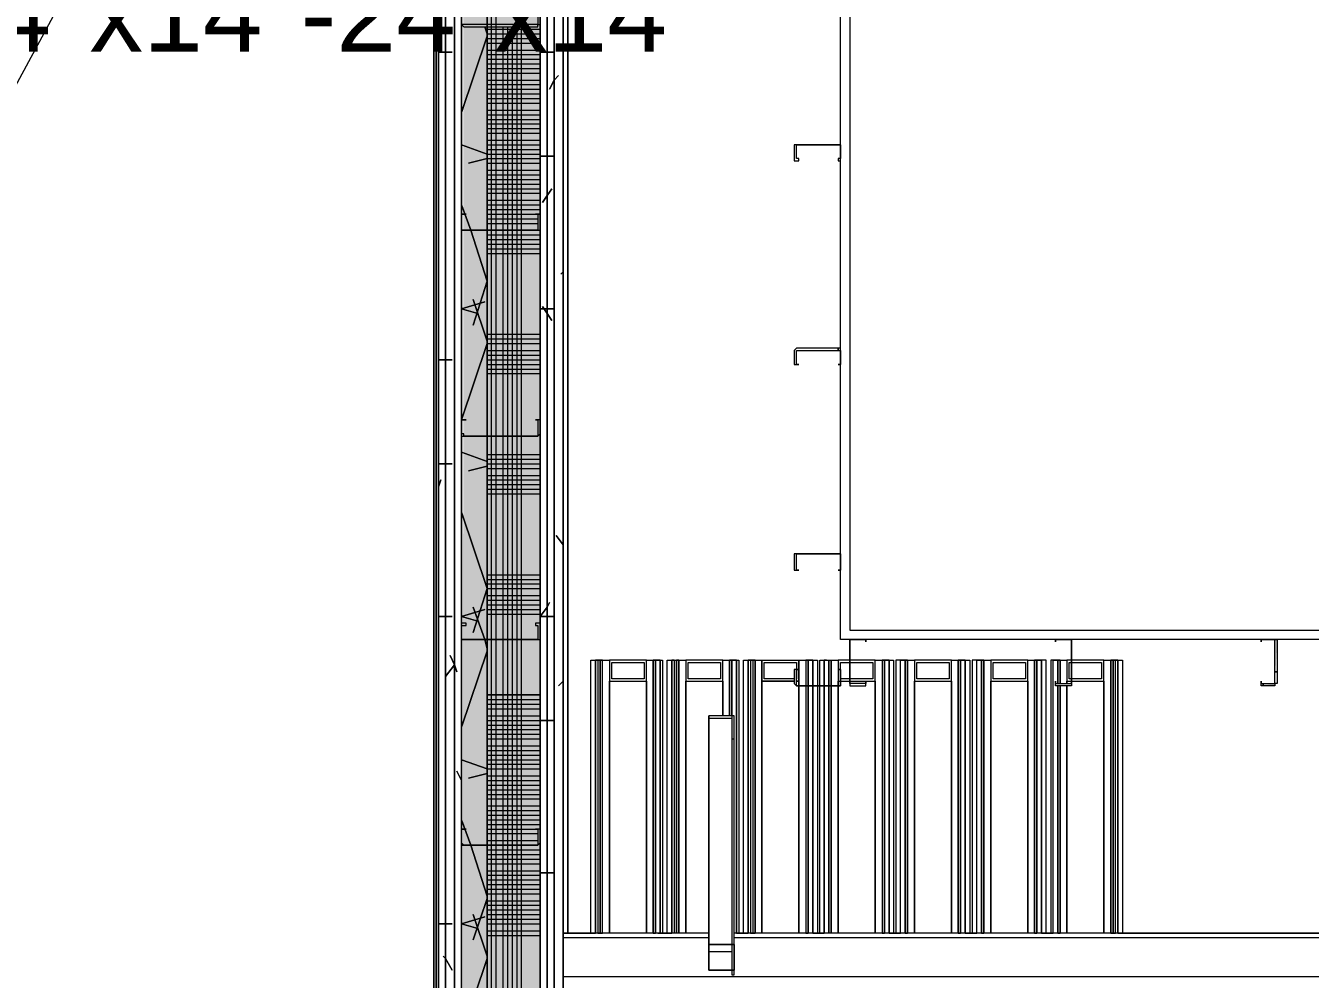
# Model space of a CAD drawing. Header units: metres. Extents: x 29 to 268, y -7 to 151.
# Drawn here: x 77.159 to 79.708, y 29.412 to 31.302 of the extents above; entities that cross this region are included whole.
import ezdxf

# ---------------------------------------------------------------- set-up
doc = ezdxf.new("R2010")
doc.units = ezdxf.units.M
doc.layers.add('PDF2_Geometry', color=7, linetype='Continuous', true_color=0xaaaaaa)
doc.layers.add('PDF2_Solid Fills', color=7, linetype='Continuous', true_color=0xffffff)
doc.layers.add('PDF2_Text', color=7, linetype='Continuous')
doc.styles.add('PDF Helvetica', font='')
doc.styles.get('PDF Helvetica').set_extended_font_data('Helvetica')

msp = doc.modelspace()

# ---------------------------------------------------------------- hatches: boundary and pattern name
at = {"layer": 'PDF2_Solid Fills', "lineweight": 0, "transparency": 33554559}
for points in [[(78.1752, 24.402), (78.1798, 32.8403), (78.1798, 32.8767), (78.0744, 32.8767), (78.0744, 24.3974)], [(78.0285, 32.8033), (78.0239, 24.5395), (78.0239, 24.4982), (78.0743, 24.4982), (78.0743, 32.8033)], [(78.0285, 32.8033), (78.0239, 24.5395), (78.0239, 24.4982), (78.0743, 24.4982), (78.0743, 32.8033)]]:
    msp.add_hatch(color=256, dxfattribs=at).paths.add_polyline_path(points)
h = msp.add_hatch(color=256, dxfattribs=at)
h.paths.add_polyline_path([(79.6373, 29.9937), (79.6373, 29.9983), (79.6098, 29.9983), (79.637, 29.9937)])
h.paths.add_polyline_path([(79.6373, 29.9983), (79.6418, 30.0846), (79.6418, 30.0854), (79.6373, 30.0854)])
h = msp.add_hatch(color=256, dxfattribs=at)
h.paths.add_polyline_path([(79.6373, 29.9937), (79.6373, 29.9983), (79.6098, 29.9983), (79.637, 29.9937)])
h.paths.add_polyline_path([(79.6373, 29.9983), (79.6418, 30.0846), (79.6418, 30.0854), (79.6373, 30.0854)])

# ---------------------------------------------------------------- linework, layer by layer
at = {"layer": 'PDF2_Geometry', "lineweight": 0}
for points in [[(74.0043, 24.347), (77.9781, 24.347), (78.2256, 24.347), (78.2256, 32.9041), (78.2256, 34.3709), (78.2256, 34.5541), (77.7765, 34.5541), (77.7765, 34.3709), (78.0423, 34.3709), (78.0423, 32.9041), (77.9781, 32.9041), (77.7535, 32.9041), (77.7535, 32.7025), (77.9781, 32.7025), (77.9781, 24.599), (74.7789, 24.599), (74.7789, 27.3491), (74.5772, 27.3491), (74.5314, 27.3491)], [(78.2256, 24.347), (78.2256, 24.3516), (78.2256, 32.8767), (78.2256, 32.9041), (78.2256, 29.5033), (78.2256, 32.9041), (78.2256, 29.5033), (78.2256, 32.9041), (78.2256, 34.3709), (78.2256, 34.5359), (78.2256, 34.5496), (78.2256, 34.5541), (78.2256, 34.5496), (77.7765, 34.5496), (77.7765, 34.5359), (78.0285, 34.5359)], [(78.1798, 24.3974), (78.1798, 32.8767), (78.1431, 32.8767), (78.1431, 32.8995), (78.1431, 32.9041), (78.1431, 33.2479), (78.1431, 33.8575)], [(86.1228, 30.2229), (86.1228, 30.1037), (86.1228, 30.0854), (78.7756, 30.0854), (78.7756, 30.1037), (78.7756, 33.7613), (78.7756, 33.775), (86.1228, 33.775), (86.1228, 33.7613), (86.1228, 33.5)], [(78.2073, 32.9041), (78.2073, 32.8767), (78.2073, 24.3653), (78.1935, 24.3653), (77.9781, 24.3653), (74.0043, 24.3653), (74.0043, 24.3836)], [(77.9919, 24.5808), (77.9919, 32.7208), (77.9781, 32.7208), (77.7535, 32.7208), (77.0706, 32.7208), (77.0706, 32.7025), (77.0706, 32.9041), (77.7535, 32.9041), (77.7535, 32.8767), (77.7719, 32.8767), (77.9781, 32.8767), (78.0239, 32.8767), (77.7719, 32.8767), (77.7535, 32.8767), (77.7535, 32.9041), (78.1798, 32.9041), (78.1798, 32.8995), (78.1798, 32.8767), (78.0285, 32.8767), (78.0744, 32.8767), (78.0744, 32.8033), (78.0285, 32.8033)], [(78.2256, 32.9041), (78.2256, 29.5033)], [(78.2256, 29.5033), (78.2256, 32.9041)], [(78.2256, 32.9041), (78.2256, 29.5033)], [(78.2256, 29.5033), (78.2256, 32.9041)], [(78.2256, 24.347), (78.2256, 32.9041), (78.2256, 24.347)], [(78.1798, 32.8767), (78.1935, 32.8767), (78.1935, 24.3836), (78.1798, 24.3836), (77.9781, 24.3836), (74.0043, 24.3836), (74.0043, 24.3974), (74.0043, 24.4982), (74.0043, 24.5486), (78.0239, 24.5486), (78.0239, 24.4982), (77.8497, 24.4982), (77.5701, 24.4982), (77.1669, 24.4982)], [(78.1798, 24.3974), (78.1798, 32.8767), (78.0744, 32.8767), (78.0744, 32.5192), (78.0744, 32.1158), (78.0744, 31.7079), (78.0744, 31.3046), (78.0744, 30.8966), (78.0744, 30.4888), (78.0744, 30.0854), (78.0744, 29.6775), (78.0744, 29.2741)], [(77.7535, 32.8033), (77.9781, 32.8033), (78.0239, 32.8033), (78.0239, 24.4982)], [(78.0744, 29.2741), (78.0744, 29.6775), (78.0744, 30.0854), (78.0744, 30.4888), (78.0744, 30.8966), (78.0744, 31.3046), (78.0744, 31.7079), (78.0744, 32.1158), (78.0744, 32.5192), (78.0744, 32.8033), (78.0285, 32.8033), (78.0744, 32.8033), (78.0744, 32.5192), (78.0744, 32.1158), (78.0744, 31.7079), (78.0744, 31.3046), (78.0744, 30.8966), (78.0744, 30.4888), (78.0744, 30.0854), (78.0744, 29.6775), (78.0744, 29.2741)], [(77.7535, 32.7025), (77.7535, 32.7529), (77.9781, 32.7529), (78.0102, 32.7529), (78.0239, 32.7529), (78.0239, 24.5486), (78.0102, 24.5486), (77.9781, 24.5486), (74.7285, 24.5486), (74.7285, 24.567), (74.7285, 24.599), (74.7285, 27.3491), (74.7285, 24.5486), (74.6781, 24.5486), (74.6781, 24.654), (74.6781, 25.062), (74.6781, 25.4654), (74.6781, 25.062), (74.6781, 24.654), (74.6781, 24.5486), (74.5772, 24.5486), (74.5772, 27.3491), (74.6781, 27.3491), (74.6781, 27.285)], [(76.0164, 32.7529), (76.7039, 32.7529), (77.0706, 32.7529), (77.7535, 32.7529), (77.7535, 32.7345), (77.9781, 32.7345), (77.9919, 32.7345), (78.0102, 32.7345), (78.0102, 24.567), (77.9919, 24.567), (77.9781, 24.567), (74.7468, 24.567), (74.7468, 24.5808), (74.7468, 24.599), (74.7468, 27.3491)], [(74.7789, 27.3491), (74.7789, 24.599), (74.7789, 24.5945), (77.9781, 24.5945), (77.9781, 32.7025), (77.7535, 32.7025), (77.0706, 32.7025), (77.7535, 32.7025), (77.0706, 32.7025), (77.7535, 32.7025), (77.7535, 32.7208), (77.0706, 32.7208), (77.0706, 32.7345), (76.7039, 32.7345), (76.0164, 32.7345), (76.0164, 32.7208)], [(77.9781, 24.599), (77.9781, 32.7025), (77.9781, 24.599)], [(77.9781, 24.599), (77.9781, 32.7025), (77.9781, 24.599)], [(77.9781, 32.7025), (77.9781, 24.5945), (77.9781, 32.7025)], [(77.1027, 31.1166), (77.2539, 31.3962)], [(79.2019, 30.0808), (79.2019, 30.0808)], [(79.2019, 30.0808), (79.2019, 30.0808)], [(79.2339, 30.0854), (79.2339, 30.0854)], [(79.2339, 30.0854), (79.2339, 30.0854)], [(79.2339, 30.0854), (79.2339, 30.0854)], [(79.2339, 30.0854), (79.2339, 30.0854)], [(79.6098, 30.0808), (79.6098, 30.0808)], [(79.6098, 30.0808), (79.6098, 30.0808)], [(79.6373, 30.0854), (79.6373, 30.0854)], [(79.6373, 30.0854), (79.6373, 30.0854)], [(78.5143, 29.5033), (78.2256, 29.5033), (78.2897, 29.5033), (78.2897, 30.0442), (78.2897, 29.5033)], [(78.2806, 29.5033), (78.2806, 30.0442), (78.2943, 30.0442), (78.2897, 30.0442), (78.2943, 30.0442), (78.2989, 30.0442), (78.2989, 29.5033), (78.2989, 30.0442)], [(78.3035, 29.5033), (78.3035, 30.0442), (78.3173, 30.0442), (78.3173, 29.5033), (78.3173, 30.0029), (78.3906, 30.0029), (78.3906, 29.5033), (78.3906, 30.0442), (78.4043, 30.0442), (78.4043, 29.5033), (78.4043, 30.0442), (78.4043, 29.5033), (78.4089, 29.5033), (78.4089, 30.0442), (78.4181, 30.0442), (78.4089, 30.0442), (78.4043, 30.0442), (78.4089, 30.0442), (78.4089, 29.5033)], [(78.4043, 30.0442), (78.4043, 30.0442)], [(78.4135, 29.5033), (78.441, 29.5033), (78.441, 30.0442), (78.4456, 30.0442), (78.4502, 30.0442), (78.4548, 30.0442), (78.4548, 29.5033), (78.4502, 29.5033), (78.4502, 30.0442), (78.4502, 29.5033)], [(78.4135, 30.0442), (78.4227, 30.0442), (78.4227, 29.5033)], [(78.4319, 29.5033), (78.4319, 30.0442), (78.4456, 30.0442), (78.441, 30.0442), (78.441, 29.5033)], [(78.4456, 30.0442), (78.4456, 29.5033)], [(78.4548, 29.5033), (78.4548, 30.0442), (78.4685, 30.0442), (78.4685, 29.5033), (78.4685, 30.0029), (78.5419, 30.0029), (78.5419, 29.9342), (78.5419, 30.0442), (78.5556, 30.0442), (78.5556, 29.9342), (78.5556, 30.0442), (78.5556, 29.9342)], [(78.5556, 30.0442), (78.5556, 30.0442)], [(78.5602, 29.9342), (78.5602, 30.0442), (78.5602, 29.9342), (78.5602, 29.9296)], [(79.3256, 29.5033), (79.3256, 30.0442), (79.3256, 29.5033), (81.1131, 29.5033), (78.5647, 29.5033)], [(78.5647, 30.0442), (78.5739, 30.0442), (78.5739, 29.5033)], [(78.5693, 29.5033), (78.5693, 30.0442), (78.5693, 29.5033), (78.5923, 29.5033), (78.5923, 30.0442), (78.5969, 30.0442), (78.6015, 30.0442), (78.6015, 29.5033)], [(78.5831, 29.5033), (78.5831, 30.0442), (78.5969, 30.0442), (78.5923, 30.0442), (78.5923, 29.5033)], [(78.6015, 30.0442), (78.606, 30.0442), (78.606, 29.5033), (78.606, 30.0442), (78.5969, 30.0442), (78.5969, 29.5033), (78.606, 29.5033), (78.606, 30.0442), (78.6198, 30.0442), (78.6198, 29.5033), (78.6198, 30.0029), (78.6839, 30.0029), (78.6198, 30.0029), (78.6198, 30.0442), (78.6931, 30.0442), (78.6931, 30.0029), (78.6885, 30.0029), (78.6931, 30.0029), (78.6931, 29.9937), (78.6931, 29.5033), (78.6931, 29.9937), (78.6931, 30.0442), (78.7069, 30.0442), (78.716, 30.0442), (78.7298, 30.0442), (78.7298, 29.9937), (78.7298, 29.5033)], [(78.606, 30.0442), (78.606, 30.0442)], [(78.7069, 30.0442), (78.7069, 30.0442)], [(78.7069, 30.0442), (78.7069, 29.9937), (78.7069, 29.5033)], [(78.7069, 30.0442), (78.7069, 29.9937), (78.7069, 29.5033)], [(78.7115, 30.0442), (78.7115, 29.9937), (78.7115, 29.5033)], [(78.7206, 29.5033), (78.7206, 29.9937), (78.7206, 30.0442), (78.7206, 29.9937), (78.7206, 29.5033), (78.7435, 29.5033), (78.7435, 29.9937), (78.7435, 30.0442), (78.7527, 30.0442), (78.7527, 29.9937), (78.7527, 29.5033), (78.7527, 29.9937), (78.7527, 30.0442), (78.7573, 30.0442), (78.7573, 29.9937), (78.7573, 29.5033), (78.7527, 29.5033)], [(78.7343, 29.5033), (78.7343, 29.9937), (78.7343, 30.0442), (78.7481, 30.0442), (78.7435, 30.0442), (78.7435, 29.9937), (78.7435, 29.5033)], [(78.7481, 30.0442), (78.7573, 30.0442), (78.7573, 29.9937), (78.7573, 29.5033), (78.7573, 29.9937), (78.7573, 30.0442), (78.771, 30.0442), (78.771, 29.9937), (78.771, 29.5033), (78.771, 29.9937), (78.771, 30.0029), (78.7756, 30.0029), (78.7939, 30.0029), (78.8443, 30.0029), (78.8443, 29.5033), (78.8443, 30.0442), (78.8581, 30.0442), (78.8673, 30.0442), (78.881, 30.0442), (78.881, 29.5033)], [(78.7573, 30.0442), (78.7573, 30.0442)], [(78.8581, 30.0442), (78.8581, 30.0442)], [(78.8581, 30.0442), (78.8581, 29.5033)], [(78.8581, 30.0442), (78.8581, 29.5033)], [(78.8627, 30.0442), (78.8627, 29.5033)], [(78.8719, 29.5033), (78.8719, 30.0442), (78.8719, 29.5033), (78.8948, 29.5033), (78.8948, 30.0442), (78.9039, 30.0442), (78.9085, 30.0442), (78.9085, 29.5033), (78.9085, 30.0442), (78.9223, 30.0442), (78.9223, 29.5033), (78.9223, 30.0029), (78.9956, 30.0029), (78.9956, 29.5033), (78.9956, 30.0442), (79.0093, 30.0442), (79.0093, 29.5033), (79.0093, 30.0442), (79.0185, 30.0442), (79.0323, 30.0442), (79.0323, 29.5033)], [(78.9039, 29.5033), (78.9039, 30.0442), (78.9039, 29.5033), (78.9085, 29.5033), (78.9085, 30.0442), (78.8994, 30.0442), (78.8856, 30.0442), (78.8856, 29.5033)], [(78.8948, 29.5033), (78.8948, 30.0442), (78.9039, 30.0442)], [(78.9085, 30.0442), (78.9085, 30.0442)], [(79.0093, 30.0442), (79.0093, 30.0442)], [(79.0139, 30.0442), (79.0139, 29.5033)], [(79.0231, 29.5033), (79.0231, 30.0442), (79.0231, 29.5033), (79.0461, 29.5033), (79.0461, 30.0442), (79.0552, 30.0442), (79.0597, 30.0442), (79.0597, 29.5033), (79.0597, 30.0442), (79.0735, 30.0442), (79.0735, 29.5033), (79.0735, 30.0029), (79.1469, 30.0029), (79.1469, 29.5033), (79.1469, 30.0442), (79.1606, 30.0442), (79.1606, 29.5033), (79.1606, 30.0442), (79.1606, 29.5033), (79.1652, 29.5033), (79.1652, 30.0442), (79.1606, 30.0442), (79.1698, 30.0442)], [(79.0552, 29.5033), (79.0552, 30.0442), (79.0552, 29.5033), (79.0597, 29.5033), (79.0597, 30.0442), (79.0506, 30.0442), (79.0369, 30.0442), (79.0369, 29.5033)], [(79.0461, 29.5033), (79.0461, 30.0442), (79.0552, 30.0442)], [(79.0597, 30.0442), (79.0597, 30.0442)], [(79.1606, 30.0442), (79.1606, 30.0442)], [(79.1835, 29.5033), (79.1835, 30.0442), (79.1698, 30.0442), (79.1744, 30.0442), (79.1652, 30.0442), (79.1652, 29.5033)], [(79.1744, 29.5033), (79.1744, 30.0442), (79.1744, 29.5033), (79.1973, 29.5033), (79.1973, 30.0442), (79.2065, 30.0442), (79.2111, 30.0442), (79.2111, 29.9983), (79.2111, 30.0442), (79.2019, 30.0442), (79.1927, 30.0442), (79.1927, 29.5033)], [(79.1973, 29.5033), (79.1973, 30.0442), (79.2065, 30.0442), (79.2065, 29.9983), (79.2065, 30.0442)], [(79.2111, 30.0442), (79.2111, 30.0442)], [(79.2111, 29.9983), (79.2111, 30.0442), (79.2248, 30.0442), (79.2248, 29.9983), (79.2248, 30.0029), (79.2339, 30.0029), (79.2981, 30.0029), (79.2981, 29.5033), (79.2981, 30.0442), (79.3119, 30.0442), (79.3165, 30.0442), (79.3211, 30.0442), (79.3348, 30.0442), (79.3348, 29.5033)], [(79.3119, 29.5033), (79.3119, 30.0442), (79.3119, 29.5033), (79.3211, 29.5033), (79.3211, 30.0442), (79.3256, 30.0442), (79.3211, 30.0442), (79.3165, 30.0442), (79.3165, 29.5033), (79.3165, 30.0442), (79.3119, 30.0442), (79.3165, 30.0442)], [(78.6839, 30.0075), (78.6244, 30.0075), (78.6244, 30.0396), (78.6885, 30.0396), (78.6885, 30.0075)], [(79.2019, 30.0029), (79.2019, 30.0029)], [(79.2019, 30.0029), (79.2019, 30.0029)], [(79.2065, 29.5033), (79.2065, 29.9937), (79.2065, 29.5033), (79.2111, 29.5033), (79.2111, 29.9937), (79.2111, 29.5033), (79.2111, 29.9937)], [(79.2339, 29.9983), (79.2339, 29.9983)], [(79.2339, 29.9983), (79.2339, 29.9983)], [(79.6098, 30.0029), (79.6098, 30.0029)], [(79.6098, 30.0029), (79.6098, 30.0029)], [(79.6373, 29.9983), (79.6373, 29.9983)], [(79.6373, 29.9983), (79.6373, 29.9983)], [(78.5143, 29.4666), (78.5143, 29.9342), (78.5143, 29.4666), (78.5189, 29.4666), (78.5602, 29.4666), (78.5602, 29.462)], [(78.5602, 29.8883), (78.5602, 29.4804), (78.5602, 29.4299), (78.5602, 29.4254), (78.5602, 29.4208), (78.5647, 29.4208), (78.5647, 29.8883)], [(78.2531, 29.5033), (78.2256, 29.5033)], [(78.2256, 29.4942), (78.5143, 29.4942)], [(78.5647, 29.4942), (81.1131, 29.4942)], [(86.6682, 29.4162), (78.2256, 29.4162)]]:
    msp.add_lwpolyline(points, dxfattribs=at)
for points in [[(86.109, 33.7613), (78.7939, 33.7613), (78.7939, 30.1037), (86.109, 30.1037)], [(78.1935, 32.9041), (78.1798, 32.9041), (78.1798, 32.8995), (78.1798, 24.3836), (78.1935, 24.3836)], [(78.2073, 32.9041), (78.1935, 32.9041), (78.1935, 24.3653), (78.2073, 24.3653)], [(78.2256, 32.9041), (78.2073, 32.9041), (78.2073, 24.3516), (78.2256, 24.3516)], [(78.2347, 32.9041), (78.2347, 29.5033)], [(78.2347, 32.9041), (78.2347, 29.5033)], [(78.0239, 24.5486), (78.0239, 32.7529), (78.0102, 32.7529), (78.0102, 24.5486)], [(77.9919, 24.5808), (77.9919, 32.7208), (77.9781, 32.7208), (77.9781, 24.5808)], [(78.0102, 24.567), (78.0102, 32.7345), (77.9919, 32.7345), (77.9919, 24.567)], [(77.8406, 24.6082), (77.9689, 24.6082), (77.9689, 32.7025), (77.9689, 24.6082), (77.9689, 32.7025), (77.9689, 24.6082), (77.8406, 24.6082), (77.9689, 24.6082), (77.8406, 24.6082), (77.8406, 24.6036), (77.8406, 24.599), (77.9735, 24.599), (77.9735, 32.7025), (77.9735, 24.599), (77.8406, 24.599), (77.8406, 24.6036)], [(77.9781, 32.7025), (77.9781, 24.599)], [(78.0239, 31.3321), (78.0239, 31.3046), (78.0285, 31.3), (78.1752, 31.3), (78.1752, 31.3046), (78.1798, 31.3046), (78.1798, 31.3321), (78.1706, 31.3321), (78.1752, 31.3321), (78.1752, 31.3046), (78.0285, 31.3046), (78.0239, 31.3046), (78.0239, 31.3321), (78.0331, 31.3321)], [(78.7756, 31.0342), (78.7756, 31.0662), (78.6885, 31.0662), (78.6839, 31.0662), (78.6839, 31.0342), (78.6931, 31.0342), (78.6931, 31.0388), (78.6885, 31.0388), (78.6885, 31.0662), (78.7756, 31.0662), (78.7756, 31.0388), (78.771, 31.0388), (78.771, 31.0342)], [(78.7756, 31.0342), (78.7756, 31.0662), (78.6885, 31.0662), (78.6839, 31.0662), (78.6839, 31.0342), (78.6931, 31.0342), (78.6931, 31.0388), (78.6885, 31.0388), (78.6885, 31.0662), (78.7756, 31.0662), (78.7756, 31.0388), (78.771, 31.0388), (78.771, 31.0342)], [(78.0239, 30.9287), (78.0239, 30.8966), (78.0285, 30.8966), (78.1752, 30.8966), (78.1798, 30.8966), (78.1798, 30.9287), (78.1706, 30.9287), (78.1752, 30.9287), (78.1752, 30.8966), (78.0285, 30.8966), (78.0239, 30.8966), (78.0239, 30.9287), (78.0331, 30.9287)], [(78.7756, 30.6308), (78.7756, 30.6583), (78.7756, 30.6629), (78.6885, 30.6629), (78.6839, 30.6583), (78.6839, 30.6308), (78.6931, 30.6308), (78.6885, 30.6308), (78.6885, 30.6583), (78.7756, 30.6583), (78.7756, 30.6308), (78.771, 30.6308)], [(78.7756, 30.6308), (78.7756, 30.6583), (78.7756, 30.6629), (78.6885, 30.6629), (78.6839, 30.6583), (78.6839, 30.6308), (78.6931, 30.6308), (78.6885, 30.6308), (78.6885, 30.6583), (78.7756, 30.6583), (78.7756, 30.6308), (78.771, 30.6308)], [(78.0239, 30.5208), (78.0239, 30.4933), (78.0239, 30.4888), (78.0285, 30.4888), (78.1752, 30.4888), (78.1798, 30.4933), (78.1798, 30.5208), (78.1706, 30.5208), (78.1752, 30.5208), (78.1752, 30.4933), (78.1752, 30.4888), (78.0285, 30.4888), (78.0285, 30.4933), (78.0239, 30.4933), (78.0239, 30.5208), (78.0331, 30.5208)], [(78.7756, 30.2229), (78.7756, 30.2549), (78.6885, 30.2549), (78.6839, 30.2549), (78.6839, 30.2229), (78.6931, 30.2229), (78.6885, 30.2229), (78.6885, 30.2549), (78.7756, 30.2549), (78.7756, 30.2229), (78.771, 30.2229)], [(78.7756, 30.2229), (78.7756, 30.2549), (78.6885, 30.2549), (78.6839, 30.2549), (78.6839, 30.2229), (78.6931, 30.2229), (78.6885, 30.2229), (78.6885, 30.2549), (78.7756, 30.2549), (78.7756, 30.2229), (78.771, 30.2229)], [(78.0239, 30.1175), (78.0239, 30.0854), (78.0285, 30.0854), (78.1752, 30.0854), (78.1798, 30.0854), (78.1798, 30.1175), (78.1706, 30.1175), (78.1706, 30.1129), (78.1752, 30.1129), (78.1752, 30.0854), (78.0285, 30.0854), (78.0239, 30.0854), (78.0239, 30.1129), (78.0331, 30.1129), (78.0331, 30.1175)], [(78.826, 30.0854), (78.7939, 30.0854), (78.7939, 29.9983), (78.7939, 29.9937), (78.826, 29.9937), (78.826, 30.0029), (78.826, 29.9983), (78.7939, 29.9983), (78.7939, 30.0854), (78.826, 30.0854), (78.826, 30.0808)], [(78.826, 30.0854), (78.7939, 30.0854), (78.7939, 29.9983), (78.7939, 29.9937), (78.826, 29.9937), (78.826, 30.0029), (78.826, 29.9983), (78.7939, 29.9983), (78.7939, 30.0854), (78.826, 30.0854), (78.826, 30.0808)], [(79.2019, 30.0808), (79.2019, 30.0854)], [(79.2339, 30.0854), (79.2339, 29.9983), (79.2339, 29.9937), (79.2019, 29.9937), (79.2019, 30.0029), (79.2019, 29.9983), (79.2339, 29.9983), (79.2339, 30.0854), (79.2019, 30.0854)], [(79.2019, 30.0808), (79.2019, 30.0854)], [(79.2339, 30.0854), (79.2339, 29.9983), (79.2339, 29.9937), (79.2019, 29.9937), (79.2019, 30.0029), (79.2019, 29.9983), (79.2339, 29.9983), (79.2339, 30.0854), (79.2019, 30.0854)], [(79.6098, 30.0808), (79.6098, 30.0854)], [(79.6373, 30.0854), (79.6419, 30.0854), (79.6419, 29.9983), (79.6373, 29.9983), (79.6373, 29.9937), (79.6098, 29.9937), (79.6098, 30.0029), (79.6098, 29.9983), (79.6373, 29.9983), (79.6373, 30.0854), (79.6098, 30.0854)], [(79.6098, 30.0808), (79.6098, 30.0854)], [(79.6373, 30.0854), (79.6419, 30.0854), (79.6419, 29.9983), (79.6373, 29.9983), (79.6373, 29.9937), (79.6098, 29.9937), (79.6098, 30.0029), (79.6098, 29.9983), (79.6373, 29.9983), (79.6373, 30.0854), (79.6098, 30.0854)], [(78.2943, 29.5033), (78.3035, 29.5033), (78.3035, 30.0442), (78.2989, 30.0442), (78.3035, 30.0442), (78.2989, 30.0442), (78.2943, 30.0442)], [(78.3906, 30.0442), (78.3173, 30.0442), (78.3173, 30.0029), (78.3906, 30.0029)], [(78.4181, 30.0442), (78.4181, 29.5033)], [(78.4548, 30.0442), (78.4502, 30.0442)], [(78.5419, 30.0442), (78.4685, 30.0442), (78.4685, 30.0029), (78.5419, 30.0029)], [(78.5693, 30.0442), (78.5602, 30.0442), (78.5556, 30.0442), (78.5602, 30.0442)], [(78.7069, 29.5033), (78.7115, 29.5033), (78.7115, 29.9937), (78.7115, 30.0442), (78.7069, 30.0442), (78.7069, 29.9937)], [(78.7206, 30.0442), (78.7115, 30.0442)], [(78.8443, 30.0442), (78.7939, 30.0442), (78.771, 30.0442), (78.771, 30.0029), (78.7756, 30.0029), (78.7939, 30.0029), (78.8443, 30.0029)], [(78.8581, 29.5033), (78.8627, 29.5033), (78.8627, 30.0442), (78.8581, 30.0442)], [(78.8719, 30.0442), (78.8627, 30.0442)], [(78.9956, 30.0442), (78.9223, 30.0442), (78.9223, 30.0029), (78.9956, 30.0029)], [(79.0093, 29.5033), (79.0139, 29.5033), (79.0139, 30.0442), (79.0093, 30.0442)], [(79.0231, 30.0442), (79.0139, 30.0442)], [(79.1469, 30.0442), (79.0735, 30.0442), (79.0735, 30.0029), (79.1469, 30.0029)], [(79.2981, 30.0442), (79.2339, 30.0442), (79.2248, 30.0442), (79.2248, 30.0029), (79.2339, 30.0029), (79.2981, 30.0029)], [(78.3219, 30.0075), (78.3219, 30.0396), (78.386, 30.0396), (78.386, 30.0075)], [(78.4731, 30.0075), (78.4731, 30.0396), (78.5373, 30.0396), (78.5373, 30.0075)], [(78.6839, 30.0258), (78.6839, 29.9983), (78.6885, 29.9937), (78.7756, 29.9937), (78.7756, 29.9983), (78.7756, 30.0258), (78.771, 30.0258), (78.7756, 30.0258), (78.7756, 29.9983), (78.7756, 29.9937), (78.6885, 29.9937), (78.6885, 29.9983), (78.6885, 30.0258), (78.6931, 30.0258)], [(78.6839, 30.0258), (78.6839, 29.9983), (78.6885, 29.9937), (78.7756, 29.9937), (78.7756, 29.9983), (78.7756, 30.0258), (78.771, 30.0258), (78.7756, 30.0258), (78.7756, 29.9983), (78.7756, 29.9937), (78.6885, 29.9937), (78.6885, 29.9983), (78.6885, 30.0258), (78.6931, 30.0258)], [(78.7756, 30.0075), (78.7756, 30.0396), (78.7939, 30.0396), (78.8398, 30.0396), (78.8398, 30.0075), (78.7939, 30.0075)], [(78.9269, 30.0075), (78.9269, 30.0396), (78.9911, 30.0396), (78.9911, 30.0075)], [(79.0781, 30.0075), (79.0781, 30.0396), (79.1423, 30.0396), (79.1423, 30.0075)], [(79.2293, 30.0075), (79.2293, 30.0396), (79.2339, 30.0396), (79.2935, 30.0396), (79.2935, 30.0075), (79.2339, 30.0075)], [(79.2248, 29.9937), (79.2248, 29.5033)], [(78.5647, 29.9342), (78.5143, 29.9342), (78.5143, 29.9296), (78.5189, 29.9296), (78.5602, 29.9296), (78.5602, 29.8883), (78.5647, 29.8883)], [(78.0239, 29.7095), (78.0239, 29.682), (78.0239, 29.6775), (78.0285, 29.6775), (78.1752, 29.6775), (78.1798, 29.682), (78.1798, 29.7095), (78.1706, 29.7095), (78.1752, 29.7095), (78.1752, 29.682), (78.1752, 29.6775), (78.0285, 29.6775), (78.0239, 29.682), (78.0239, 29.7095), (78.0331, 29.7095)], [(78.5647, 29.4299), (78.5647, 29.4804), (78.5143, 29.4804), (78.5143, 29.4299)], [(78.5143, 29.4299), (78.5143, 29.4804), (78.5647, 29.4804), (78.5647, 29.4299)]]:
    msp.add_lwpolyline(points, close=True, dxfattribs=at)
at = {"layer": 'PDF2_Geometry', "color": 254, "lineweight": 0, "true_color": 0xd4d4d4}
for points in [[(78.0835, 28.4629), (78.0835, 28.8662), (78.0835, 29.2741), (78.0835, 29.6775), (78.0835, 30.0854), (78.0835, 30.4888), (78.0835, 30.8966), (78.0835, 31.3046), (78.0835, 31.7079), (78.0835, 32.1158), (78.0835, 32.5192), (78.0835, 32.8767)], [(78.0927, 28.4629), (78.0927, 28.8662), (78.0927, 29.2741), (78.0927, 29.6775), (78.0927, 30.0854), (78.0927, 30.4888), (78.0927, 30.8966), (78.0927, 31.3046), (78.0927, 31.7079), (78.0927, 32.1158), (78.0927, 32.5192), (78.0927, 32.8767)], [(78.0744, 31.2954), (78.1798, 31.2954)], [(78.1065, 28.4629), (78.1065, 28.8662), (78.1065, 29.2741), (78.1065, 29.6775), (78.1065, 30.0854), (78.1065, 30.4888), (78.1065, 30.8966), (78.1065, 31.3)], [(78.1156, 26.4324), (78.1156, 26.8358), (78.1156, 27.1474), (78.1156, 27.2437), (78.1156, 27.647), (78.1156, 28.0549), (78.1156, 28.4583), (78.1156, 28.8662), (78.1156, 29.2741), (78.1156, 29.6775), (78.1156, 30.0854), (78.1156, 30.4888), (78.1156, 30.8966), (78.1156, 31.3)], [(78.1247, 28.4629), (78.1247, 28.8662), (78.1247, 29.2741), (78.1247, 29.6775), (78.1247, 30.0854), (78.1247, 30.4888), (78.1247, 30.8966), (78.1247, 31.3)], [(78.1339, 28.4629), (78.1339, 28.8662), (78.1339, 29.2741), (78.1339, 29.6775), (78.1339, 30.0854), (78.1339, 30.4888), (78.1339, 30.8966), (78.1339, 31.3)], [(78.1431, 28.4629), (78.1431, 28.8662), (78.1431, 29.2741), (78.1431, 29.6775), (78.1431, 30.0854), (78.1431, 30.4888), (78.1431, 30.8966), (78.1431, 31.3)], [(78.0744, 31.2862), (78.1798, 31.2862)], [(78.0744, 31.2771), (78.1798, 31.2771)], [(78.0744, 31.2679), (78.1798, 31.2679)], [(78.0744, 31.2541), (78.1798, 31.2541)], [(78.0744, 31.245), (78.1798, 31.245)], [(78.0744, 31.2358), (78.1798, 31.2358)], [(78.0744, 31.2266), (78.1798, 31.2266)], [(78.0744, 31.2175), (78.1798, 31.2175)], [(78.0744, 31.2083), (78.1798, 31.2083)], [(78.0744, 31.1946), (78.1798, 31.1946)], [(78.0744, 31.1854), (78.1798, 31.1854)], [(78.0744, 31.1762), (78.1798, 31.1762)], [(78.0744, 31.1671), (78.1798, 31.1671)], [(78.0744, 31.1579), (78.1798, 31.1579)], [(78.0744, 31.1487), (78.1798, 31.1487)], [(78.0744, 31.135), (78.1798, 31.135)], [(78.0744, 31.1258), (78.1798, 31.1258)], [(78.0744, 31.1166), (78.1798, 31.1166)], [(78.0744, 31.1075), (78.1798, 31.1075)], [(78.0744, 31.0983), (78.1798, 31.0983)], [(78.0744, 31.0891), (78.1798, 31.0891)], [(78.0744, 31.0754), (78.1798, 31.0754)], [(78.0744, 31.0662), (78.1798, 31.0662)], [(78.0744, 31.0571), (78.1798, 31.0571)], [(78.0744, 31.0479), (78.1798, 31.0479)], [(78.0744, 31.0388), (78.1798, 31.0388)], [(78.0744, 31.0296), (78.1798, 31.0296)], [(78.0744, 31.0158), (78.1798, 31.0158)], [(78.0744, 31.0066), (78.1798, 31.0066)], [(78.0744, 30.9975), (78.1798, 30.9975)], [(78.0744, 30.9883), (78.1798, 30.9883)], [(78.0744, 30.9791), (78.1798, 30.9791)], [(78.0744, 30.97), (78.1798, 30.97)], [(78.0744, 30.9562), (78.1798, 30.9562)], [(78.0744, 30.9471), (78.1798, 30.9471)], [(78.0744, 30.9379), (78.1798, 30.9379)], [(78.0744, 30.9287), (78.1798, 30.9287)], [(78.0744, 30.9196), (78.1752, 30.9196)], [(78.0744, 30.9104), (78.1752, 30.9104)], [(78.0744, 30.8966), (78.1752, 30.8966)], [(78.0744, 30.8875), (78.1798, 30.8875)], [(78.0744, 30.8783), (78.1798, 30.8783)], [(78.0744, 30.8692), (78.1798, 30.8692)], [(78.0744, 30.86), (78.1798, 30.86)], [(78.0744, 30.8508), (78.1798, 30.8508)], [(78.0744, 30.6904), (78.1798, 30.6904)], [(78.0744, 30.6812), (78.1798, 30.6812)], [(78.0744, 30.672), (78.1798, 30.672)], [(78.0744, 30.6583), (78.1798, 30.6583)], [(78.0744, 30.6491), (78.1798, 30.6491)], [(78.0744, 30.64), (78.1798, 30.64)], [(78.0744, 30.6308), (78.1798, 30.6308)], [(78.0744, 30.6216), (78.1798, 30.6216)], [(78.0744, 30.6125), (78.1798, 30.6125)], [(78.0744, 30.452), (78.1798, 30.452)], [(78.0744, 30.4429), (78.1798, 30.4429)], [(78.0744, 30.4337), (78.1798, 30.4337)], [(78.0744, 30.4245), (78.1798, 30.4245)], [(78.0744, 30.4108), (78.1798, 30.4108)], [(78.0744, 30.4016), (78.1798, 30.4016)], [(78.0744, 30.3925), (78.1798, 30.3925)], [(78.0744, 30.3833), (78.1798, 30.3833)], [(78.0744, 30.3741), (78.1798, 30.3741)], [(78.0744, 30.2138), (78.1798, 30.2138)], [(78.0744, 30.2046), (78.1798, 30.2046)], [(78.0744, 30.1954), (78.1798, 30.1954)], [(78.0744, 30.1862), (78.1798, 30.1862)], [(78.0744, 30.1725), (78.1798, 30.1725)], [(78.0744, 30.1633), (78.1798, 30.1633)], [(78.0744, 30.1541), (78.1798, 30.1541)], [(78.0744, 30.145), (78.1798, 30.145)], [(78.0744, 30.1358), (78.1798, 30.1358)], [(78.0744, 29.9662), (78.1798, 29.9662)], [(78.0744, 29.957), (78.1798, 29.957)], [(78.0744, 29.9479), (78.1798, 29.9479)], [(78.0744, 29.9342), (78.1798, 29.9342)], [(78.0744, 29.925), (78.1798, 29.925)], [(78.0744, 29.9158), (78.1798, 29.9158)], [(78.0744, 29.9066), (78.1798, 29.9066)], [(78.0744, 29.8975), (78.1798, 29.8975)], [(78.0744, 29.8883), (78.1798, 29.8883)], [(78.0744, 29.8745), (78.1798, 29.8745)], [(78.0744, 29.8654), (78.1798, 29.8654)], [(78.0744, 29.8562), (78.1798, 29.8562)], [(78.0744, 29.847), (78.1798, 29.847)], [(78.0744, 29.8379), (78.1798, 29.8379)], [(78.0744, 29.8287), (78.1798, 29.8287)], [(78.0744, 29.815), (78.1798, 29.815)], [(78.0744, 29.8058), (78.1798, 29.8058)], [(78.0744, 29.7966), (78.1798, 29.7966)], [(78.0744, 29.7875), (78.1798, 29.7875)], [(78.0744, 29.7783), (78.1798, 29.7783)], [(78.0744, 29.7692), (78.1798, 29.7692)], [(78.0744, 29.7554), (78.1798, 29.7554)], [(78.0744, 29.7462), (78.1798, 29.7462)], [(78.0744, 29.737), (78.1798, 29.737)], [(78.0744, 29.7279), (78.1798, 29.7279)], [(78.0744, 29.7187), (78.1798, 29.7187)], [(78.0744, 29.7095), (78.1752, 29.7095)], [(78.0744, 29.7004), (78.1752, 29.7004)], [(78.0744, 29.6866), (78.1752, 29.6866)], [(78.0744, 29.6683), (78.1798, 29.6683)], [(78.0744, 29.6592), (78.1798, 29.6592)], [(78.0744, 29.65), (78.1798, 29.65)], [(78.0744, 29.6408), (78.1798, 29.6408)], [(78.0744, 29.627), (78.1798, 29.627)], [(78.0744, 29.6179), (78.1798, 29.6179)], [(78.0744, 29.6087), (78.1798, 29.6087)], [(78.0744, 29.5995), (78.1798, 29.5995)], [(78.0744, 29.5904), (78.1798, 29.5904)], [(78.0744, 29.5812), (78.1798, 29.5812)], [(78.0744, 29.5674), (78.1798, 29.5674)], [(78.0744, 29.5583), (78.1798, 29.5583)], [(78.0744, 29.5491), (78.1798, 29.5491)], [(78.0744, 29.54), (78.1798, 29.54)], [(78.0744, 29.5308), (78.1798, 29.5308)], [(78.0744, 29.5216), (78.1798, 29.5216)], [(78.0744, 29.5079), (78.1798, 29.5079)], [(78.0744, 29.4987), (78.1798, 29.4987)]]:
    msp.add_lwpolyline(points, dxfattribs=at)
at = {"layer": 'PDF2_Geometry', "color": 254, "lineweight": 0, "true_color": 0xeaeaea}
for points in [[(77.9781, 31.3092), (77.9873, 31.2954)], [(78.0239, 31.2771), (78.0239, 31.2816)], [(78.0056, 31.2495), (77.9919, 31.2495), (77.9781, 31.2495), (77.9919, 31.2495)], [(78.1935, 31.2495), (78.1798, 31.2495), (78.1935, 31.2495), (78.2073, 31.2495)], [(78.2073, 31.1946), (78.2165, 31.2037), (78.2073, 31.1946), (78.1981, 31.1762)], [(78.1935, 31.0433), (78.1798, 31.0433), (78.1935, 31.0433), (78.2073, 31.0433)], [(78.1843, 30.9516), (78.1935, 30.9654), (78.2027, 30.9791), (78.1935, 30.9654)], [(78.221, 30.8095), (78.2256, 30.8141)], [(78.1935, 30.7408), (78.1798, 30.7408), (78.1935, 30.7408), (78.2073, 30.7408)], [(78.1843, 30.7454), (78.1935, 30.7316), (78.2027, 30.7179), (78.1935, 30.7316)], [(78.0056, 30.64), (77.9919, 30.64), (77.9781, 30.64), (77.9919, 30.64)], [(78.0056, 30.4337), (77.9919, 30.4337), (77.9781, 30.4337), (77.9919, 30.4337)], [(77.9781, 30.3879), (77.9827, 30.4016)], [(78.2119, 30.2916), (78.2256, 30.2733)], [(78.1798, 30.1312), (78.1935, 30.1495), (78.1981, 30.1587), (78.1935, 30.1495)], [(78.0056, 30.1312), (77.9919, 30.1312), (77.9781, 30.1312), (77.9919, 30.1312)], [(78.1935, 30.1312), (78.1798, 30.1312), (78.1935, 30.1312), (78.2073, 30.1312)], [(77.9919, 30.012), (78.0102, 30.035), (78.0147, 30.0212), (78.0102, 30.035), (78.001, 30.0533), (78.0102, 30.035)], [(77.9919, 30.0029), (77.9919, 30.012)], [(78.2165, 29.9937), (78.2256, 30.0029)], [(78.1935, 29.925), (78.1798, 29.925), (78.1935, 29.925), (78.2073, 29.925)], [(78.0147, 29.8241), (78.0239, 29.8058)], [(78.1935, 29.6225), (78.1798, 29.6225), (78.1935, 29.6225), (78.2073, 29.6225)], [(78.1798, 29.54), (78.1798, 29.5308)], [(78.0056, 29.5216), (77.9919, 29.5216), (77.9781, 29.5216), (77.9919, 29.5216)], [(77.9919, 29.4529), (78.0056, 29.4299), (77.9919, 29.4529), (77.9873, 29.4574)]]:
    msp.add_lwpolyline(points, close=True, dxfattribs=at)
at = {"layer": 'PDF2_Geometry', "color": 254, "lineweight": 0, "true_color": 0xdddddd}
for points in [[(78.0698, 31.3), (78.0744, 31.2862)], [(78.0744, 31.2816), (78.0239, 31.1304)], [(78.0239, 31.0662), (78.0744, 31.0479)], [(78.0744, 31.0388), (78.0377, 31.0296)], [(78.0744, 30.7958), (78.0469, 30.7087), (78.0744, 30.7958), (78.0423, 30.8966), (78.0239, 30.9471), (78.0423, 30.8966)], [(78.0469, 30.7592), (78.0744, 30.6766)], [(78.0698, 30.7546), (78.0239, 30.7408), (78.056, 30.7316), (78.0239, 30.7408)], [(78.0744, 30.672), (78.0239, 30.5208)], [(78.0239, 30.4566), (78.0744, 30.4383)], [(78.0744, 30.4291), (78.0377, 30.42)], [(78.0744, 30.1862), (78.0469, 30.0991), (78.0744, 30.1862), (78.0239, 30.3375)], [(78.0469, 30.1495), (78.0698, 30.0854), (78.0744, 30.067), (78.0698, 30.0854)], [(78.0698, 30.145), (78.0239, 30.1312), (78.056, 30.122), (78.0239, 30.1312)], [(78.0744, 30.0625), (78.0239, 29.9112)], [(78.0239, 29.847), (78.0744, 29.8287)], [(78.0744, 29.8196), (78.0377, 29.8104)], [(78.0239, 29.7279), (78.0423, 29.6775), (78.0744, 29.5766), (78.0423, 29.6775)], [(78.0744, 29.572), (78.0469, 29.4896)], [(78.0698, 29.5354), (78.0239, 29.5216), (78.056, 29.5124), (78.0239, 29.5216)], [(78.0469, 29.54), (78.0744, 29.4574)], [(78.0744, 29.4529), (78.0239, 29.3016)]]:
    msp.add_lwpolyline(points, close=True, dxfattribs=at)
at = {"layer": 'PDF2_Geometry', "color": 254, "lineweight": 0, "true_color": 0xeaeaea}
for points in [[(78.2073, 31.2495), (78.2073, 31.2495)], [(78.2073, 31.2495), (78.2073, 31.2495)], [(78.2073, 31.0433), (78.2073, 31.0433)], [(78.2073, 31.0433), (78.2073, 31.0433)], [(78.2073, 30.7408), (78.2073, 30.7408)], [(78.2073, 30.7408), (78.2073, 30.7408)], [(78.2073, 30.1312), (78.2073, 30.1312)], [(78.2073, 30.1312), (78.2073, 30.1312)], [(78.2073, 29.925), (78.2073, 29.925)], [(78.2073, 29.925), (78.2073, 29.925)], [(78.2073, 29.6225), (78.2073, 29.6225)], [(78.2073, 29.6225), (78.2073, 29.6225)]]:
    msp.add_lwpolyline(points, dxfattribs=at)
at = {"layer": 'PDF2_Geometry', "color": 254, "lineweight": 0, "true_color": 0xd2d2d2}
for points in [[(78.7756, 31.0479), (78.7756, 31.0479)], [(78.7756, 31.0479), (78.7756, 31.0479)], [(78.0239, 30.9241), (78.0239, 30.9241)], [(78.0285, 30.9287), (78.0285, 30.9287)], [(78.1202, 30.8966), (78.1202, 30.8966)], [(78.0973, 30.4888), (78.0973, 30.4888)], [(78.8169, 30.0854), (78.8169, 30.0854)], [(78.8169, 30.0854), (78.8169, 30.0854)], [(78.7939, 30.0625), (78.7939, 30.0625)], [(78.7939, 30.0625), (78.7939, 30.0625)], [(78.7298, 29.9937), (78.7298, 29.9937)], [(78.7298, 29.9937), (78.7298, 29.9937)]]:
    msp.add_lwpolyline(points, dxfattribs=at)
for points in [[(78.771, 30.6629), (78.771, 30.6583)], [(79.6419, 30.0212), (79.6373, 30.0212)], [(79.6143, 29.9983), (79.6143, 29.9937)]]:
    msp.add_lwpolyline(points, close=True, dxfattribs=at)
at = {"layer": 'PDF2_Geometry', "color": 254, "lineweight": 0, "true_color": 0xd4d4d4}
msp.add_lwpolyline([(78.1798, 29.9754), (78.0744, 29.9754)], close=True, dxfattribs=at)

# ---------------------------------------------------------------- texts
at = {"layer": 'PDF2_Text', "lineweight": 0, "insert": (76.6184, 31.3269), "char_height": 0.152471, "attachment_point": 4, "style": 'PDF Helvetica'}
msp.add_mtext('FD-24"x14"-24"x14"', dxfattribs=at)

doc.saveas('drawing.dxf')
